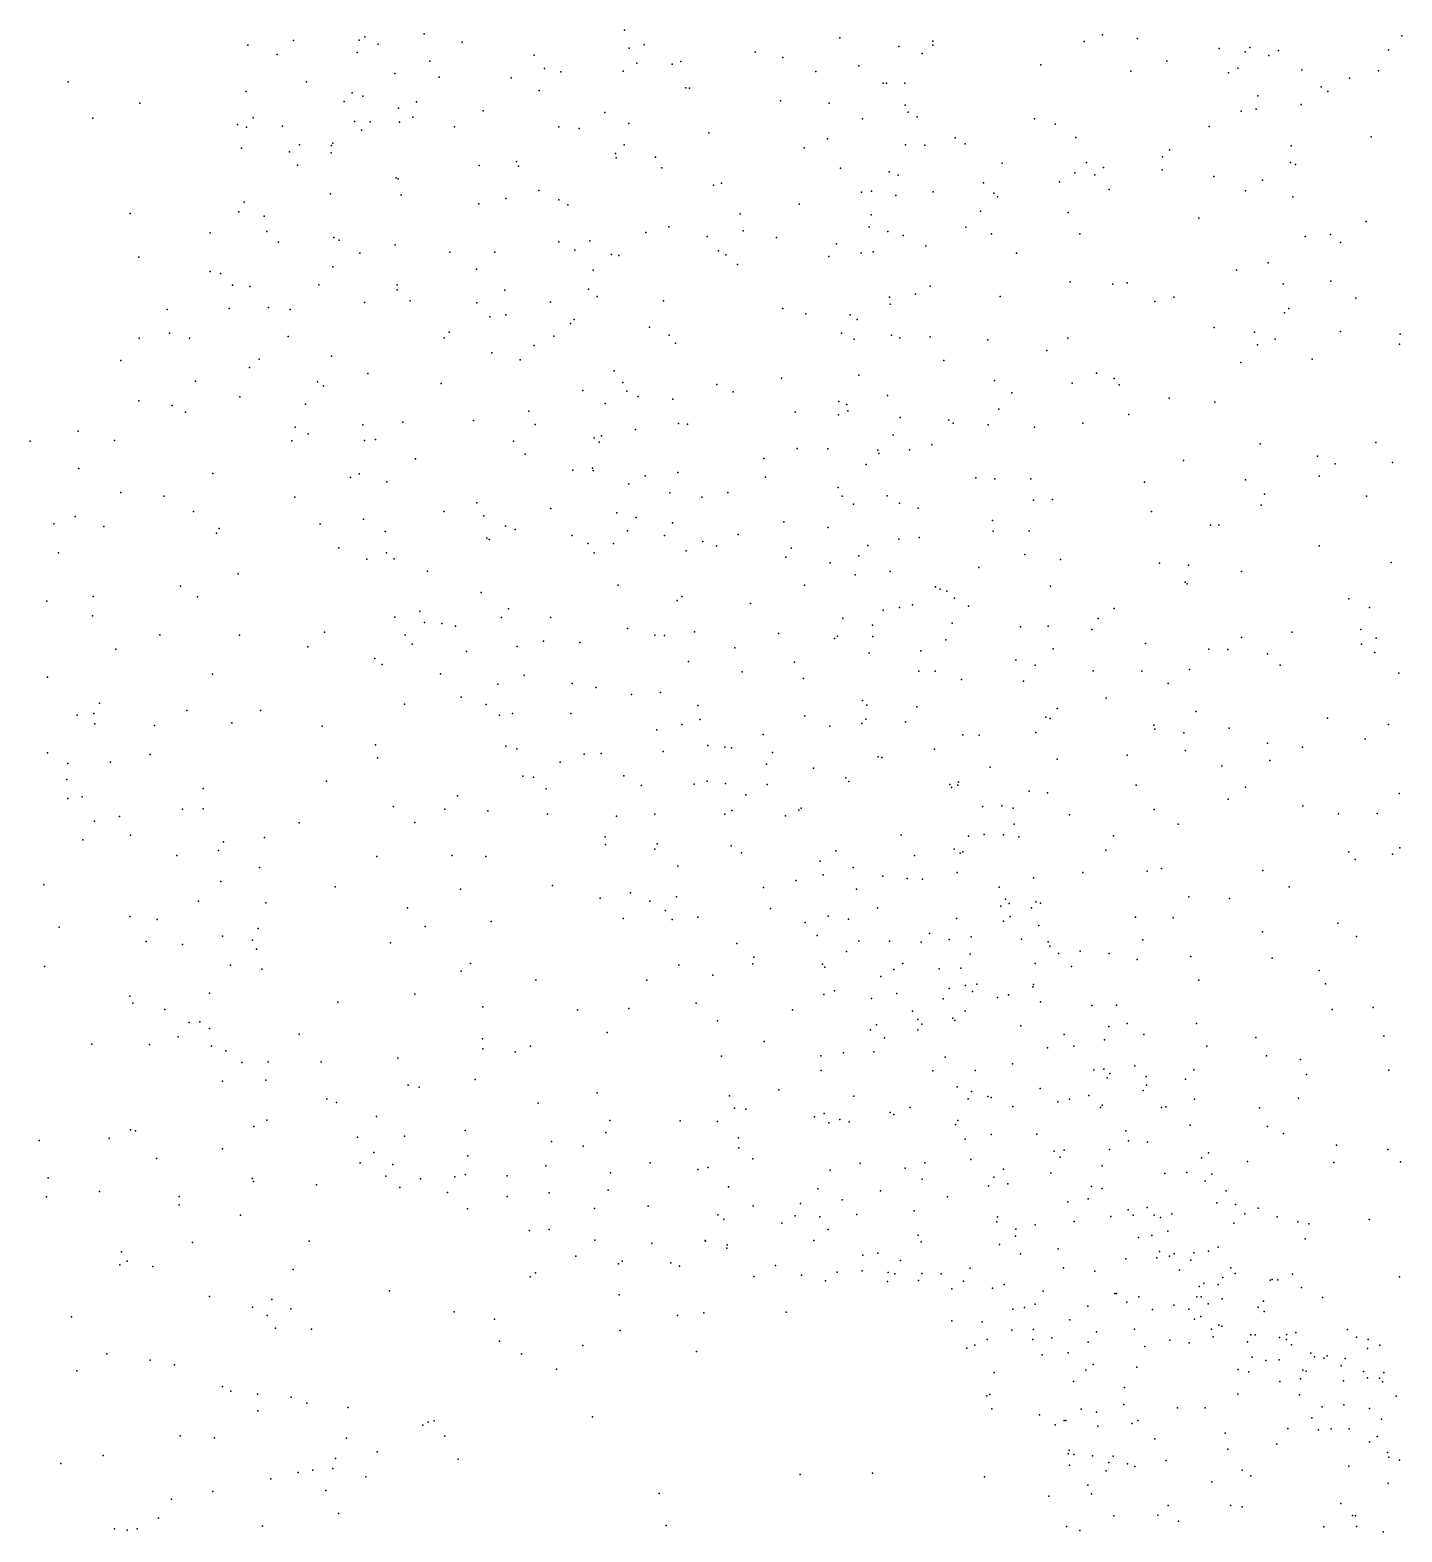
# Model space of a CAD drawing. Header units: metres. Extents: x -25 to 25, y -27.8 to 27.8.
# Drawn here: x -15.673 to -14.127, y 5.101 to 6.794 of the extents above; entities that cross this region are included whole.
import ezdxf

# ---------------------------------------------------------------- set-up
doc = ezdxf.new("R2010")
doc.units = ezdxf.units.M

msp = doc.modelspace()

# ---------------------------------------------------------------- linework, layer by layer
for p in [(-15.2286, 6.7896, 21.4989), (-15.003, 6.794, 20.4752), (-14.4643, 6.7886, 18.3354), (-15.4274, 6.777, 19.0601), (-15.3757, 6.7821, 18.8256), (-15.3017, 6.7825, 19.412), (-15.2955, 6.7863, 4.8582), (-15.2804, 6.778, 18.6679), (-15.1857, 6.7804, -5.4747), (-14.9974, 6.7736, -6.9629), (-14.9805, 6.7772, 20.1754), (-14.7601, 6.7853, 22.7616), (-14.6938, 6.7755, 23.0257), (-14.6556, 6.7771, 23.3889), (-14.6555, 6.7813, 18.332), (-14.4851, 6.7809, 23.9234), (-14.4247, 6.7845, 24.0005), (-14.333, 6.7731, 14.1845), (-14.2983, 6.7743, 24.1386), (-14.2659, 6.771, 10.0169), (-14.142, 6.7716, 13.2418), (-14.1269, 6.7873, 0.1145), (-15.3942, 6.7665, 19.2679), (-15.304, 6.7688, 10.9354), (-15.2222, 6.7589, 21.2717), (-15.1045, 6.7657, 5.1687), (-14.989, 6.7565, 10.4392), (-14.9493, 6.7555, 19.8904), (-14.9394, 6.7586, 22.206), (-14.8555, 6.7692, 22.3477), (-14.8243, 6.7629, 22.5147), (-14.7388, 6.7535, 22.8632), (-14.6676, 6.7677, 23.1957), (-14.5337, 6.7548, 1.3919), (-14.3918, 6.7588, -12.5799), (-14.3035, 6.7694, 14.0271), (-14.2767, 6.7652, -4.5576), (-15.2615, 6.745, 21.7264), (-15.2115, 6.741, 19.5402), (-15.1307, 6.7403, 19.6174), (-15.0929, 6.7506, 22.0015), (-15.0747, 6.7468, 18.4578), (-15.0045, 6.7475, 20.263), (-14.7872, 6.7472, 0.4429), (-14.4325, 6.7477, 12.5042), (-14.3223, 6.7456, 14.3975), (-14.3117, 6.7509, 12.7232), (-14.2398, 6.749, 14.9762), (-14.1861, 6.7398, 24.2737), (-14.1532, 6.748, 13.5621), (-15.6297, 6.7357, 4.6003), (-15.4292, 6.7246, -12.7503), (-15.3613, 6.7355, 19.3403), (-15.3097, 6.7232, 21.4841), (-15.0988, 6.7259, 11.7297), (-14.9338, 6.729, -5.2636), (-14.9296, 6.7286, 6.0677), (-14.7115, 6.7341, 10.215), (-14.7076, 6.7343, -4.8089), (-14.687, 6.7341, 0.6405), (-14.2892, 6.7199, 6.9593), (-14.2181, 6.7301, 12.953), (-14.2105, 6.7246, 13.7183), (-15.549, 6.7114, -7.5581), (-15.3185, 6.7135, 21.6314), (-15.2976, 6.7196, 21.3755), (-15.2574, 6.706, 11.4852), (-15.2372, 6.7131, 21.1969), (-15.1619, 6.7028, 18.5315), (-14.8272, 6.7144, 18.3313), (-14.7722, 6.7116, 6.3672), (-14.6867, 6.7093, 12.0311), (-14.291, 6.705, 0.03), (-14.2404, 6.7102, 18.2885), (-15.6017, 6.6948, 4.8801), (-15.4389, 6.6875, -5.618), (-15.4213, 6.695, 18.9453), (-15.3881, 6.6858, 18.8186), (-15.3072, 6.6911, 11.2353), (-15.2894, 6.6906, 19.4447), (-15.2565, 6.6903, -12.742), (-15.2412, 6.6958, 21.9212), (-15.0249, 6.7012, 20.3988), (-14.998, 6.6887, 22.1989), (-14.7348, 6.6941, 18.312), (-14.6831, 6.7013, 23.1302), (-14.6731, 6.6962, 23.5405), (-14.5408, 6.694, -6.8009), (-14.5178, 6.6881, 23.9606), (-14.3082, 6.7024, 24.1814), (-15.4288, 6.6846, 19.1155), (-15.2993, 6.6811, -7.3167), (-15.1942, 6.685, 21.0898), (-15.0768, 6.6849, 20.8881), (-15.0541, 6.6831, 20.8016), (-14.908, 6.6782, 22.3608), (-14.7741, 6.6714, -5.0813), (-14.6302, 6.6725, 23.775), (-14.4945, 6.6729, -4.4516), (-14.3441, 6.6854, 1.7312), (-14.1617, 6.6737, 15.2528), (-15.4342, 6.6608, 5.0428), (-15.3803, 6.6567, 19.309), (-15.3691, 6.6648, 21.516), (-15.3332, 6.6557, 21.2629), (-15.3328, 6.6638, 21.8056), (-15.3315, 6.6665, 18.7202), (-15.0128, 6.6547, -5.3878), (-15.0032, 6.6648, 5.8903), (-14.8005, 6.6612, 22.6451), (-14.6864, 6.6646, 23.2673), (-14.6643, 6.6642, 0.795), (-14.6192, 6.6659, 0.0324), (-14.3887, 6.6589, -6.7972), (-14.2517, 6.6634, 14.7939), (-15.3712, 6.6417, 21.3523), (-15.1664, 6.6413, 20.9852), (-15.1244, 6.646, 22.1189), (-15.1223, 6.6406, 10.6599), (-15.0124, 6.6499, 20.2385), (-14.9681, 6.6509, 19.8714), (-14.9608, 6.6387, 18.3758), (-14.7596, 6.6385, 22.7724), (-14.5772, 6.6438, 23.9162), (-14.4822, 6.6446, 24.0403), (-14.4632, 6.6389, 12.3693), (-14.3971, 6.6363, 18.286), (-14.3967, 6.651, 24.1276), (-14.2523, 6.6449, 24.2739), (-14.2468, 6.6423, 12.8122), (-15.2602, 6.6274, 21.1144), (-15.2578, 6.6262, 19.4895), (-14.9025, 6.6191, 10.4087), (-14.8934, 6.6215, 0.4412), (-14.7045, 6.6341, 22.996), (-14.6944, 6.6304, 23.6293), (-14.5983, 6.6218, 18.2805), (-14.5128, 6.6229, 10.1495), (-14.4954, 6.6331, 18.2846), (-14.4729, 6.6309, 6.8281), (-14.3389, 6.6288, 12.6076), (-14.2841, 6.625, -12.4812), (-15.3341, 6.6093, 21.9242), (-15.2545, 6.6081, 18.6055), (-15.1366, 6.6041, 5.2774), (-15.0994, 6.613, 20.8491), (-15.0769, 6.6028, 19.673), (-14.7359, 6.6114, 11.9012), (-14.7244, 6.6124, 22.9034), (-14.6972, 6.6074, 23.1786), (-14.6552, 6.6117, -12.4544), (-14.5868, 6.61, 1.3833), (-14.5825, 6.6061, -4.6782), (-14.4567, 6.6143, 0.0043), (-14.3033, 6.6128, 14.4855), (-14.2498, 6.6062, -4.5908), (-15.5598, 6.5873, 5.2066), (-15.4375, 6.5893, 21.4024), (-15.4312, 6.6, 19.0327), (-15.167, 6.5983, 18.5146), (-15.0665, 6.597, 20.7431), (-14.8727, 6.5867, -6.9211), (-14.8059, 6.5979, 18.3), (-14.7248, 6.5858, 23.5393), (-14.6017, 6.59, 1.1496), (-14.5029, 6.5885, 1.6438), (-15.4087, 6.5842, 21.8219), (-14.9528, 6.5723, 22.3691), (-14.8692, 6.5677, 6.1632), (-14.7273, 6.5722, 23.4404), (-14.6184, 6.5719, 23.8958), (-14.3558, 6.5821, 24.2162), (-14.1674, 6.5783, -6.7742), (-15.4698, 6.5653, 21.5747), (-15.4057, 6.5669, 19.2175), (-15.3928, 6.5551, -12.7943), (-15.3304, 6.5601, -5.5765), (-15.3244, 6.5572, 22.0163), (-15.2611, 6.552, 11.1595), (-15.0769, 6.5555, 5.475), (-15.0419, 6.5564, 22.2814), (-14.9789, 6.5657, 19.8711), (-14.9096, 6.5612, 11.7414), (-14.8317, 6.5602, 22.5293), (-14.7641, 6.5531, 10.3337), (-14.706, 6.567, 23.07), (-14.6889, 6.5624, 23.7738), (-14.6633, 6.5507, 18.2672), (-14.5892, 6.5644, 12.0837), (-14.49, 6.5642, 24.0863), (-14.2359, 6.5614, 13.7882), (-14.2074, 6.5635, 18.265), (-14.196, 6.5545, 15.043), (-15.5502, 6.538, -7.5781), (-15.301, 6.5426, 5.2765), (-15.1997, 6.5435, 20.9176), (-15.1491, 6.5437, 22.2068), (-15.0589, 6.5461, 11.5982), (-15.0174, 6.541, 20.1849), (-15.0094, 6.5399, 19.7758), (-14.8971, 6.545, 18.3186), (-14.8888, 6.5407, 0.2372), (-14.7727, 6.5388, 22.71), (-14.7361, 6.5425, 23.3493), (-14.7226, 6.544, 23.2627), (-14.5612, 6.5425, 6.7276), (-15.4698, 6.522, 21.7977), (-15.4579, 6.5197, 21.2537), (-15.3314, 6.5272, 18.7089), (-15.1696, 6.5246, -7.2123), (-15.0381, 6.5233, 5.7307), (-14.8754, 6.5296, -5.3006), (-14.3133, 6.5235, 14.3214), (-14.2777, 6.5316, 24.3211), (-15.4446, 6.5063, 21.8987), (-15.4249, 6.505, 19.0569), (-15.3471, 6.5067, 19.3368), (-15.2588, 6.5069, 22.1435), (-15.2588, 6.5014, 18.6069), (-15.1378, 6.5009, 20.8088), (-15.0433, 6.5018, 20.4226), (-14.6584, 6.5053, -6.8859), (-14.5008, 6.5102, -12.4061), (-14.4528, 6.5076, 18.2624), (-14.4365, 6.509, -6.8491), (-14.2609, 6.5078, 12.6627), (-14.2072, 6.5109, 14.891), (-15.2956, 6.487, 21.0046), (-15.2442, 6.4889, 19.4826), (-15.1694, 6.4865, 19.5647), (-15.0862, 6.4873, 20.704), (-15.0335, 6.4938, 22.3388), (-14.9588, 6.4888, 18.3508), (-14.7041, 6.4929, 22.9761), (-14.7037, 6.4849, -5.0738), (-14.6748, 6.4964, 0.1017), (-14.5797, 6.4938, 24.0183), (-14.4054, 6.4881, 24.2122), (-14.3839, 6.4929, 12.4457), (-14.1789, 6.4918, 12.8661), (-15.5182, 6.4791, 21.3835), (-15.4484, 6.4801, 5.3837), (-15.404, 6.4815, -7.5165), (-15.3797, 6.4792, 19.2535), (-15.1547, 6.4709, -5.5353), (-15.1365, 6.4731, 11.4127), (-15.0597, 6.4679, 20.6032), (-14.8244, 6.4803, 22.5568), (-14.7985, 6.474, 22.6376), (-14.7487, 6.473, 23.4507), (-14.7408, 6.4677, 22.7748), (-14.2593, 6.4752, 13.9384), (-14.2544, 6.4803, 14.5862), (-15.5155, 6.4523, 21.769), (-15.2004, 6.4534, 22.2307), (-15.0824, 6.449, 19.6413), (-15.0635, 6.4632, 10.7131), (-14.9746, 6.4591, 20.0423), (-14.9525, 6.4501, 19.9523), (-14.7583, 6.4525, 23.5921), (-14.702, 6.4503, 23.8156), (-14.3386, 6.4588, 24.2852), (-14.293, 6.4537, 14.1635), (-14.1962, 6.4544, 18.2612), (-14.1289, 6.4511, -4.7329), (-15.5498, 6.4467, 21.6635), (-15.4931, 6.4469, 21.8606), (-15.3819, 6.4486, 21.0852), (-15.2059, 6.4473, 20.8845), (-15.1048, 6.4386, 18.4572), (-14.9455, 6.441, 5.96), (-14.7439, 6.4456, 18.275), (-14.6928, 6.447, 23.048), (-14.6584, 6.4482, 23.8874), (-14.5936, 6.4448, 18.2597), (-14.5269, 6.433, -4.6048), (-14.5033, 6.4468, 0.0547), (-14.2896, 6.4392, -4.4674), (-14.2698, 6.4456, 24.3571), (-14.1295, 6.44, -0.0466), (-15.5702, 6.4216, 21.4674), (-15.4145, 6.423, 22.0257), (-15.3328, 6.4265, 18.7594), (-15.1523, 6.4303, 11.2541), (-15.1204, 6.4222, 20.7526), (-14.6431, 6.4217, 11.8613), (-14.3085, 6.4194, 18.2649), (-14.228, 6.423, 1.4348), (-15.4862, 6.3983, 21.1812), (-15.4255, 6.4137, -5.6343), (-15.2919, 6.4068, 18.6855), (-15.0145, 6.41, 0.4937), (-14.8259, 6.4017, 0.2039), (-14.7387, 6.4049, 23.7003), (-14.5858, 6.3992, -4.9115), (-14.4711, 6.4073, 18.2613), (-14.451, 6.4014, 12.2401), (-15.3486, 6.3974, 19.2528), (-15.3421, 6.3932, 22.1405), (-15.2093, 6.3955, 18.5782), (-15.0499, 6.3876, 20.566), (-15.0047, 6.3968, 19.7042), (-15.0001, 6.387, 20.1722), (-14.8989, 6.3947, 0.816), (-14.8804, 6.3862, 6.1027), (-14.7067, 6.3821, 1.293), (-14.5663, 6.3851, 24.0637), (-14.4983, 6.3961, 24.1468), (-14.4454, 6.3942, 1.5126), (-15.55, 6.3762, 21.2843), (-15.5125, 6.3708, 5.5265), (-15.4361, 6.3805, 21.0981), (-15.3624, 6.3722, 20.9968), (-15.1106, 6.3645, 19.5845), (-15.0248, 6.3732, 22.4175), (-14.9875, 6.381, 11.479), (-14.9485, 6.378, -12.5659), (-14.7612, 6.3755, 23.5004), (-14.7524, 6.3721, 10.4505), (-14.7514, 6.365, 23.3669), (-14.5812, 6.3666, 10.3385), (-14.3891, 6.3793, -12.3606), (-14.3376, 6.3746, 24.3173), (-15.4975, 6.3634, 21.9381), (-15.2976, 6.3489, 19.3206), (-15.2527, 6.3521, 19.3927), (-15.1728, 6.3541, -7.3583), (-15.1035, 6.3495, 5.584), (-14.9421, 6.3506, 10.6613), (-14.9318, 6.3498, 19.925), (-14.8105, 6.3635, 6.2534), (-14.7616, 6.3603, 1.1183), (-14.6924, 6.3575, 22.8767), (-14.6373, 6.3545, 6.5375), (-14.6326, 6.3508, 23.9706), (-14.593, 6.349, 18.259), (-14.4864, 6.3509, 6.7567), (-14.4347, 6.3609, 24.2266), (-15.6726, 6.3305, -12.7165), (-15.6183, 6.3419, 21.537), (-15.5773, 6.3316, 21.8109), (-15.3777, 6.3311, 19.0544), (-15.374, 6.3464, 18.9539), (-15.3591, 6.3389, 19.1513), (-15.2958, 6.3315, 5.5454), (-15.2835, 6.3324, 22.2466), (-15.1279, 6.3305, 20.7274), (-15.0371, 6.3343, 19.6519), (-15.0287, 6.3365, 20.3801), (-14.9906, 6.344, 18.3817), (-14.7002, 6.3377, 23.1706), (-14.5408, 6.3465, -6.9387), (-15.1149, 6.316, 18.4876), (-15.0313, 6.3294, 5.8194), (-14.8083, 6.3223, 11.5818), (-14.7736, 6.322, 22.6371), (-14.7175, 6.3207, 22.7443), (-14.7162, 6.3169, 18.273), (-14.6817, 6.3208, 23.0405), (-14.6567, 6.3264, -5.0981), (-14.2866, 6.3277, 12.4759), (-14.2222, 6.3139, -6.8695), (-14.1565, 6.329, 10.1791), (-15.6176, 6.3, 21.7043), (-15.2382, 6.3106, 20.8495), (-15.0612, 6.2981, -5.5194), (-15.039, 6.3002, 20.5355), (-15.0382, 6.2976, 11.2052), (-14.8459, 6.3111, -7.0914), (-14.7306, 6.3043, 23.2944), (-14.373, 6.3088, 10.2697), (-14.2023, 6.3052, 18.2674), (-14.1377, 6.3066, 1.2722), (-15.4665, 6.2942, 22.0469), (-15.3115, 6.2896, 18.8001), (-15.3017, 6.2938, 19.2509), (-15.2708, 6.285, 18.7159), (-14.9979, 6.2825, 22.446), (-14.9797, 6.2917, 20.1549), (-14.9427, 6.2955, 20.0259), (-14.844, 6.2902, -12.4224), (-14.607, 6.2893, -12.2983), (-14.5856, 6.2882, 1.3743), (-14.545, 6.2884, 24.1065), (-14.417, 6.2844, 1.4004), (-14.3032, 6.2872, 24.3812), (-14.2203, 6.2913, 14.1437), (-15.5703, 6.2729, 21.2193), (-15.5219, 6.2687, 21.9553), (-15.3744, 6.2677, 20.9721), (-14.9518, 6.2726, -7.2276), (-14.9157, 6.2676, 19.84), (-14.8863, 6.273, 22.4971), (-14.762, 6.2783, 23.5435), (-14.7576, 6.2688, -5.2605), (-14.7068, 6.2691, 23.8407), (-14.542, 6.2643, 6.6294), (-14.5207, 6.2649, -4.629), (-14.2818, 6.2708, 18.2721), (-14.1668, 6.2686, -4.4993), (-15.4886, 6.2516, -7.638), (-15.2062, 6.2515, 19.3702), (-15.1692, 6.261, 22.3449), (-15.1613, 6.2465, 5.7552), (-15.0859, 6.2549, 22.4053), (-15.0113, 6.25, 20.4158), (-14.7447, 6.2595, 23.4096), (-14.6929, 6.2607, 0.1722), (-14.672, 6.2551, 23.1233), (-14.4089, 6.2516, 0.0588), (-14.2855, 6.2585, -4.2722), (-15.6459, 6.2375, 5.666), (-15.6217, 6.2456, 21.362), (-15.5893, 6.2346, 21.8406), (-15.4597, 6.2323, -12.7097), (-15.3459, 6.237, 5.6578), (-15.297, 6.2428, 19.1675), (-15.2724, 6.229, 20.873), (-15.1368, 6.235, 18.5476), (-15.1262, 6.2312, 19.4699), (-14.9995, 6.2298, 19.6183), (-14.9896, 6.2448, 20.3065), (-14.9486, 6.2388, 6.0431), (-14.8235, 6.2398, 11.4487), (-14.7733, 6.2334, 22.6212), (-14.5881, 6.2413, 18.2763), (-14.5876, 6.2291, 24.0512), (-14.5468, 6.2295, -4.8768), (-14.3426, 6.2359, -12.2893), (-14.3331, 6.2362, 12.3129), (-15.4625, 6.2269, 21.0599), (-15.1578, 6.2213, 20.785), (-15.1555, 6.2199, 0.6072), (-15.0619, 6.2244, 20.6474), (-15.0438, 6.2153, 0.3436), (-15.0154, 6.2155, 18.4398), (-14.9579, 6.2243, 10.9783), (-14.9146, 6.2176, 19.7001), (-14.8993, 6.2126, 18.3638), (-14.8746, 6.2256, 1.0638), (-14.7285, 6.213, -7.135), (-14.6938, 6.2202, 23.237), (-14.671, 6.2223, 11.5519), (-14.2201, 6.2126, 24.4854), (-15.6404, 6.2049, 21.6701), (-15.3247, 6.2103, 22.2282), (-15.2933, 6.1977, 18.979), (-15.271, 6.2049, 18.8115), (-15.2625, 6.1982, 22.2887), (-15.0369, 6.205, -7.3837), (-14.9335, 6.2069, 20.1053), (-14.8212, 6.1999, 18.3296), (-14.8149, 6.2102, 10.7345), (-14.7388, 6.2015, 23.6807), (-14.5517, 6.2028, 11.7687), (-14.5115, 6.1974, 24.161), (-15.4381, 6.1812, 22.1114), (-15.2247, 6.184, 18.7117), (-14.7711, 6.1937, 6.3), (-14.7428, 6.1801, 23.5278), (-14.7036, 6.1837, 23.826), (-14.6038, 6.1883, 6.5039), (-14.4, 6.1931, 10.4125), (-14.3674, 6.1909, 1.2839), (-14.3078, 6.1838, 24.4141), (-14.1391, 6.1938, 14.4732), (-15.5029, 6.1672, -5.6664), (-15.01, 6.1685, 22.4576), (-14.8001, 6.1683, 11.2893), (-14.6523, 6.1666, 1.2618), (-14.6473, 6.1639, 23.152), (-14.6395, 6.1618, 22.9147), (-14.523, 6.1672, 10.5243), (-14.3711, 6.1718, -4.1162), (-14.3689, 6.1698, 24.3546), (-15.6538, 6.1502, 21.5532), (-15.6016, 6.1557, -12.6538), (-15.4841, 6.1554, 5.7451), (-15.1643, 6.1602, 22.3645), (-14.9434, 6.1512, 18.4152), (-14.9381, 6.1557, -5.4697), (-14.8609, 6.1477, 19.7053), (-14.6782, 6.1463, 11.3884), (-14.631, 6.1537, 10.6525), (-14.6151, 6.1448, -5.0924), (-14.1868, 6.1529, 18.2857), (-15.6021, 6.134, 21.8622), (-15.2615, 6.1325, 19.0408), (-15.2333, 6.1392, 19.1848), (-15.1415, 6.1321, -5.5681), (-15.1337, 6.1419, 19.3784), (-15.0864, 6.132, 18.5375), (-14.7569, 6.1313, 10.9033), (-14.7115, 6.1402, 23.3648), (-14.6931, 6.1431, 22.7661), (-14.4693, 6.131, 24.2461), (-14.451, 6.1422, 11.9324), (-14.1634, 6.1431, -6.715), (-15.5263, 6.1125, 21.994), (-15.4368, 6.112, 21.0062), (-15.3409, 6.1156, 20.9232), (-15.2501, 6.1125, 22.3114), (-15.2283, 6.1262, 5.8764), (-15.2088, 6.1251, 20.8249), (-15.1934, 6.1222, 19.2825), (-14.9995, 6.1196, 20.5484), (-14.9686, 6.1121, 19.557), (-14.9578, 6.1116, 20.3356), (-14.924, 6.1158, 0.2823), (-14.8295, 6.1139, 19.8332), (-14.763, 6.111, 22.6436), (-14.7234, 6.1235, -7.292), (-14.7229, 6.1107, 18.333), (-14.6338, 6.1257, 23.0773), (-14.5567, 6.1213, 18.3048), (-14.5256, 6.1221, -12.2004), (-14.4764, 6.1185, -7.1486), (-14.2511, 6.1156, 24.4911), (-14.1732, 6.1184, 6.7988), (-15.5759, 6.0961, -7.7588), (-15.3596, 6.0989, -12.6208), (-15.2422, 6.1018, 18.9515), (-15.1809, 6.0937, 18.7158), (-15.1236, 6.0994, -12.529), (-15.094, 6.1054, 22.4218), (-15.053, 6.1038, 20.6767), (-14.8784, 6.0976, 18.3952), (-14.7664, 6.1083, 1.1501), (-14.669, 6.0945, 23.8655), (-14.6408, 6.1068, 18.3112), (-14.5198, 6.0968, -4.6737), (-14.4157, 6.1025, 24.3151), (-14.3446, 6.0962, -12.2094), (-14.3232, 6.0958, 24.4249), (-14.3078, 6.1096, 18.3007), (-14.1723, 6.1018, 24.5545), (-14.1558, 6.1085, -0.1138), (-15.2842, 6.0857, 0.6119), (-15.2759, 6.0791, 20.8757), (-14.9307, 6.0825, -12.2668), (-14.8112, 6.0815, 19.7442), (-14.7273, 6.0919, 23.621), (-14.5621, 6.0843, 24.0973), (-14.5403, 6.0782, -4.2997), (-14.2785, 6.0909, -3.9894), (-14.2641, 6.0782, 10.4841), (-14.1575, 6.0924, 1.1382), (-15.6528, 6.0648, 21.4351), (-15.4669, 6.0682, 22.0854), (-15.2103, 6.0685, 19.0857), (-15.1158, 6.067, 19.3274), (-14.8703, 6.0707, 19.6202), (-14.801, 6.0632, -7.4274), (-14.6714, 6.0716, 22.8106), (-14.6527, 6.0715, 11.1217), (-14.623, 6.0622, 23.1397), (-14.5533, 6.0601, -7.2761), (-14.4749, 6.0717, 11.5201), (-14.4199, 6.0716, 11.7978), (-14.3663, 6.0734, 12.046), (-14.1304, 6.0692, 12.415), (-15.1454, 6.0569, 0.395), (-15.0618, 6.0576, 18.5727), (-15.0348, 6.0529, 19.4098), (-14.9948, 6.0452, 22.4664), (-14.9621, 6.0474, 20.5779), (-14.3902, 6.0574, 1.1606), (-15.5943, 6.0353, 21.8553), (-15.4958, 6.0273, 5.8461), (-15.4128, 6.0273, 22.1356), (-15.2507, 6.0342, -7.6098), (-15.1868, 6.0421, 18.9261), (-15.1586, 6.034, 20.8225), (-14.9204, 6.0326, 19.5167), (-14.7348, 6.0386, 22.6941), (-14.7299, 6.0331, 0.2101), (-14.6734, 6.0311, 23.4423), (-14.5153, 6.0293, 11.1955), (-14.46, 6.0411, 18.3338), (-14.359, 6.0261, 6.6158), (-15.6196, 6.0218, 21.3596), (-15.6008, 6.0237, -5.6832), (-15.5996, 6.0121, -12.5402), (-15.5324, 6.0103, 21.9532), (-15.4454, 6.0131, 21.048), (-15.3435, 6.0096, 5.9389), (-15.1436, 6.0218, 18.7895), (-15.1292, 6.0239, 6.0799), (-15.0633, 6.0239, 20.75), (-14.9383, 6.0113, -7.5372), (-14.9176, 6.0171, 20.4459), (-14.7995, 6.0212, 22.6138), (-14.7716, 6.0096, 19.8514), (-14.7353, 6.0125, -5.255), (-14.7311, 6.0173, 18.3981), (-14.6862, 6.0143, 23.5947), (-14.5281, 6.0197, 10.9622), (-14.5231, 6.0183, 24.1472), (-14.4063, 6.0106, 11.3698), (-14.2106, 6.0184, -12.1742), (-14.142, 6.0112, 24.5862), (-14.9664, 6.0054, 19.4301), (-14.8466, 6.0001, 20.16), (-14.6215, 5.9999, 23.2966), (-14.6031, 5.9993, 23.9788), (-14.5393, 6.0024, -4.856), (-14.4054, 6.0063, 24.3352), (-14.3725, 6.0019, 18.3297), (-14.3216, 6.0073, 10.6953), (-14.1683, 5.9951, 10.6406), (-15.653, 5.9795, -6.9268), (-15.5373, 5.9774, 21.1768), (-15.2835, 5.9884, 0.908), (-15.1366, 5.9868, 19.0796), (-15.1242, 5.984, 22.3789), (-15.0484, 5.9779, 18.6424), (-15.0291, 5.9786, -12.1989), (-14.9591, 5.981, 20.6339), (-14.9088, 5.9878, -5.4361), (-14.8899, 5.9858, -12.0357), (-14.8824, 5.985, 20.3512), (-14.8361, 5.9799, 19.5517), (-14.717, 5.9751, 19.7085), (-14.6536, 5.9837, 18.3963), (-14.4364, 5.977, -3.8471), (-14.3708, 5.9819, 10.963), (-14.2783, 5.9904, 24.4848), (-14.2389, 5.986, 18.3066), (-15.6299, 5.9674, 21.6777), (-15.5819, 5.9689, 21.2696), (-15.2811, 5.9738, 20.9094), (-15.0753, 5.9688, 18.7245), (-14.8427, 5.9665, 18.4809), (-14.7899, 5.9622, 20.0423), (-14.7128, 5.9743, 6.3585), (-14.591, 5.9634, 23.1798), (-14.5152, 5.9722, 18.3673), (-14.33, 5.9647, 11.5802), (-14.2757, 5.9709, -6.5813), (-15.631, 5.9495, 21.4285), (-15.3385, 5.9475, 20.9661), (-15.1173, 5.9533, 20.8277), (-15.1055, 5.9521, 18.994), (-15.0037, 5.9535, 20.7172), (-14.9836, 5.9428, 19.3226), (-14.9244, 5.944, 6.2516), (-14.9097, 5.9475, 18.556), (-14.8891, 5.945, 19.438), (-14.842, 5.9438, 22.5416), (-14.7536, 5.9513, 18.4535), (-14.75, 5.9471, 22.6925), (-14.6363, 5.9439, 23.715), (-14.6271, 5.9431, 23.8199), (-14.6266, 5.9463, -7.5398), (-14.4265, 5.9431, -12.1134), (-15.63, 5.9278, 21.5465), (-15.6137, 5.93, -6.7803), (-15.4775, 5.9391, 0.8217), (-15.1911, 5.9311, -12.3114), (-15.0911, 5.9387, 18.8488), (-14.8663, 5.9322, 20.4696), (-14.6345, 5.9402, 23.5205), (-14.5469, 5.9363, 0.9927), (-14.5261, 5.9344, -4.7091), (-14.3226, 5.9271, -3.7357), (-14.3033, 5.9408, -0.016), (-14.1302, 5.9335, 11.1854), (-15.5719, 5.9076, 21.84), (-15.5009, 5.9158, 0.5672), (-15.4776, 5.9162, 21.1197), (-15.263, 5.919, 22.2691), (-15.2051, 5.916, 20.8862), (-15.1567, 5.9142, -5.5555), (-15.0897, 5.9105, -7.612), (-15.0118, 5.9079, 19.1887), (-14.9686, 5.9105, 18.6447), (-14.8898, 5.9103, 0.946), (-14.8818, 5.9146, 20.5909), (-14.8216, 5.9086, -11.9137), (-14.8066, 5.915, 20.1601), (-14.8038, 5.9171, 19.4924), (-14.5995, 5.919, 0.1706), (-14.5778, 5.9197, -3.9688), (-14.5648, 5.9169, 24.0481), (-14.5016, 5.9095, 24.1892), (-14.4061, 5.9156, 18.3797), (-14.2385, 5.9196, 24.5354), (-14.1983, 5.9107, 11.4496), (-14.155, 5.9112, -6.3909), (-15.6001, 5.9023, 21.7406), (-15.3692, 5.9006, -12.4067), (-15.239, 5.9009, 0.3942), (-14.5637, 5.8991, -4.42), (-14.3792, 5.899, -7.3185), (-15.6131, 5.8813, 0.7716), (-15.5594, 5.8866, 21.2589), (-15.4547, 5.8792, 22.0338), (-15.4085, 5.8841, 22.1089), (-15.0247, 5.8848, 0.3242), (-15.0244, 5.876, 18.9683), (-14.966, 5.8769, 18.7268), (-14.8828, 5.8748, 19.337), (-14.6911, 5.8871, 22.7969), (-14.6151, 5.8855, 22.9456), (-14.5978, 5.8874, -4.2394), (-14.576, 5.887, 23.2615), (-14.5585, 5.8846, 6.4313), (-14.452, 5.8859, -7.0152), (-15.5073, 5.8639, 21.1906), (-15.4601, 5.8693, -7.7593), (-15.2819, 5.8628, -7.6859), (-15.197, 5.8638, 22.2919), (-15.1591, 5.8627, -12.0771), (-14.9688, 5.871, 22.4499), (-14.871, 5.8666, 18.6041), (-14.7823, 5.8572, 22.6314), (-14.7648, 5.869, 18.5426), (-14.6761, 5.8638, 19.9161), (-14.6313, 5.871, 18.4728), (-14.6247, 5.8664, 19.6759), (-14.6216, 5.8679, -5.0444), (-14.4607, 5.8698, 24.2534), (-14.1869, 5.8678, 11.6046), (-14.1797, 5.8593, 11.875), (-14.1376, 5.8653, 6.6233), (-14.1293, 5.8723, 18.2674), (-15.4141, 5.8502, 21.0934), (-14.9426, 5.8519, 20.7557), (-14.779, 5.842, 20.2786), (-14.7452, 5.8501, -5.2176), (-14.7119, 5.8404, 20.0502), (-14.628, 5.8444, 19.8159), (-14.4865, 5.8445, -6.8637), (-14.414, 5.846, -3.6189), (-14.3979, 5.849, 6.5079), (-14.2838, 5.8469, 18.3277), (-15.6569, 5.8305, -7.3156), (-15.4575, 5.8346, 0.4276), (-15.3289, 5.8285, 21.0218), (-15.1876, 5.8259, 0.9056), (-15.0838, 5.83, 20.8782), (-14.8462, 5.8278, 22.5129), (-14.8096, 5.8356, 6.3383), (-14.7416, 5.8257, 19.4271), (-14.6845, 5.8378, 18.5338), (-14.667, 5.837, 19.5404), (-14.5806, 5.8279, 23.6823), (-14.5421, 5.8384, 23.1657), (-14.2538, 5.8286, 24.5217), (-15.4829, 5.8124, -5.6574), (-15.4069, 5.8103, 22.0266), (-15.0301, 5.8155, 22.3772), (-14.9959, 5.8218, 0.8676), (-14.9742, 5.8121, -7.6392), (-14.9441, 5.8172, 19.0785), (-14.5789, 5.8068, 23.0774), (-14.5737, 5.8147, -11.9496), (-14.5694, 5.8096, 23.8811), (-14.5394, 5.8114, 23.2482), (-14.534, 5.8102, 23.3995), (-14.367, 5.8173, -7.5099), (-14.3213, 5.8152, 24.4549), (-15.5602, 5.795, 21.6444), (-15.5293, 5.7916, 21.7527), (-15.2474, 5.8046, 22.2096), (-15.153, 5.7895, 20.9469), (-15.0044, 5.7927, 20.8679), (-14.9565, 5.8019, -5.4079), (-14.9493, 5.7916, 22.4116), (-14.9201, 5.7944, 18.9132), (-14.8385, 5.8042, 19.269), (-14.7735, 5.7953, 20.5523), (-14.7506, 5.7921, 22.6886), (-14.7178, 5.8049, 20.1327), (-14.6286, 5.7926, -3.7836), (-14.5759, 5.7899, 18.5336), (-14.5684, 5.7951, -4.6141), (-14.5444, 5.8048, 0.8563), (-14.4271, 5.7941, 18.4222), (-14.3845, 5.7936, 24.3587), (-15.6399, 5.783, -6.3336), (-15.4559, 5.773, 21.9103), (-15.4154, 5.7816, 21.1564), (-15.2274, 5.7836, -11.9569), (-14.7992, 5.7884, 22.5823), (-14.7859, 5.7734, 0.2246), (-14.6592, 5.7759, -7.6431), (-14.6124, 5.772, 19.4898), (-14.536, 5.7849, 24.0422), (-14.2842, 5.7779, -3.4842), (-14.1991, 5.7874, 24.573), (-14.1783, 5.7724, 0.928), (-15.5419, 5.767, 21.563), (-15.5007, 5.7635, -6.813), (-15.422, 5.7683, 6.0749), (-15.4174, 5.7583, -12.1624), (-15.2666, 5.7653, 21.0229), (-14.8761, 5.7646, 18.8466), (-14.7528, 5.7556, 19.2709), (-14.739, 5.7671, 20.4012), (-14.7043, 5.7672, 22.7833), (-14.6686, 5.7661, -4.1487), (-14.6371, 5.7691, 22.8891), (-14.5557, 5.7695, 19.5752), (-14.5255, 5.7665, 19.7421), (-14.5235, 5.7614, 23.4876), (-14.4894, 5.7559, 23.3346), (-14.4189, 5.7687, -6.5625), (-15.6563, 5.7387, -12.2267), (-15.4466, 5.74, 21.2387), (-15.1764, 5.742, -5.5108), (-14.9417, 5.7403, 0.2953), (-14.8581, 5.7417, 20.8143), (-14.857, 5.7491, 19.0721), (-14.7796, 5.7413, 19.1849), (-14.6894, 5.7421, 20.2304), (-14.6133, 5.7525, 19.9793), (-14.5403, 5.7419, 23.9316), (-14.514, 5.7532, -7.075), (-14.4994, 5.7387, 23.1492), (-14.4568, 5.7534, -3.4573), (-14.4254, 5.7465, 0.0533), (-14.3647, 5.7498, 18.3766), (-14.273, 5.7482, -11.9848), (-15.4113, 5.7357, 0.9079), (-15.1867, 5.7335, 21.0073), (-15.1026, 5.7232, 22.2641), (-14.9778, 5.7232, 20.91), (-14.9035, 5.7287, 0.7678), (-14.777, 5.7378, -11.786), (-14.7142, 5.7275, 20.5275), (-14.6993, 5.7353, 18.6417), (-14.6484, 5.7359, -4.3232), (-14.6238, 5.7368, 18.5946), (-14.3559, 5.7232, 24.395), (-14.2202, 5.734, 18.268), (-15.5601, 5.7052, 5.9951), (-15.4704, 5.7086, 21.7747), (-15.2391, 5.7074, 22.1382), (-14.7782, 5.7072, 19.0517), (-14.7661, 5.7112, 18.8097), (-14.696, 5.7083, -5.0646), (-14.6371, 5.7139, 0.7584), (-14.6188, 5.7174, 20.0595), (-14.6108, 5.7106, -11.8365), (-14.6057, 5.7188, 22.9642), (-14.5702, 5.7066, -6.8837), (-14.5426, 5.7158, 19.4792), (-14.5422, 5.7182, 23.8209), (-14.2132, 5.7191, -6.2922), (-15.5567, 5.6972, -7.2351), (-15.5207, 5.6901, 0.3847), (-15.3257, 5.6983, 21.1352), (-15.1626, 5.6931, -7.6853), (-15.0557, 5.6899, 0.7592), (-14.9978, 5.6912, 22.3227), (-14.9221, 5.6975, 22.4008), (-14.8135, 5.6897, -5.212), (-14.7245, 5.7026, -3.9243), (-14.6783, 5.6885, 18.731), (-14.6438, 5.7021, -3.3919), (-14.6189, 5.6886, -4.8532), (-14.5825, 5.7039, 19.39), (-14.5341, 5.699, 23.0697), (-14.4764, 5.6948, 19.5725), (-14.4486, 5.695, 6.4813), (-14.2055, 5.6902, -3.2905), (-14.1594, 5.6924, 24.5968), (-15.4935, 5.6756, -7.7383), (-15.4813, 5.6764, 21.6555), (-14.8982, 5.6776, 6.3844), (-14.719, 5.6728, 18.9731), (-14.6722, 5.6788, 20.3991), (-14.668, 5.6738, 22.8395), (-14.6328, 5.6805, 20.1907), (-14.6306, 5.6778, 19.2375), (-14.5564, 5.6717, 19.9893), (-14.4573, 5.671, -3.3068), (-14.4364, 5.6745, 23.4392), (-14.3585, 5.6743, -6.3924), (-15.5057, 5.6594, -5.6163), (-15.4703, 5.6687, 21.4853), (-15.3692, 5.6625, 21.9285), (-15.1627, 5.6571, 21.0692), (-15.0225, 5.6642, 20.9824), (-14.8453, 5.6542, 22.4289), (-14.7255, 5.6672, 22.7473), (-14.71, 5.6583, 18.8899), (-14.6724, 5.6674, 19.1389), (-14.5074, 5.662, 23.7391), (-14.462, 5.656, 18.4872), (-14.4179, 5.662, 23.3268), (-14.2915, 5.6586, 0.7756), (-14.1473, 5.6607, 18.1756), (-15.603, 5.6513, -6.0953), (-15.538, 5.6509, -6.4625), (-15.4682, 5.6488, -6.674), (-15.452, 5.6436, -6.9738), (-15.1626, 5.6457, 22.1419), (-15.1262, 5.6423, 0.363), (-15.1089, 5.6489, -11.7399), (-14.8934, 5.6377, 20.9553), (-14.7818, 5.638, -3.7287), (-14.7562, 5.6413, 22.6529), (-14.722, 5.6423, 20.8136), (-14.5264, 5.647, 18.552), (-14.4967, 5.649, 24.0315), (-14.3466, 5.6489, 18.3646), (-14.2795, 5.6379, 18.2927), (-15.4338, 5.6303, -12.0206), (-15.4044, 5.6312, 21.3877), (-15.3445, 5.6311, 21.243), (-15.2581, 5.6355, 22.0375), (-14.7811, 5.6216, 20.8937), (-14.6554, 5.6209, 18.8186), (-14.6415, 5.6363, 20.6049), (-14.6077, 5.6215, 18.6959), (-14.5656, 5.629, 20.1126), (-14.4741, 5.6223, 19.9021), (-14.4626, 5.6229, 0.6973), (-14.428, 5.6267, 24.1881), (-14.3613, 5.6222, 24.3441), (-14.2413, 5.6337, -0.1529), (-14.1416, 5.6218, 6.5893), (-15.4556, 5.6096, 6.0995), (-15.4068, 5.6104, 21.6488), (-15.2466, 5.6048, 0.7301), (-15.2342, 5.6027, -5.4587), (-15.1711, 5.6114, 6.2969), (-14.6281, 5.6031, 20.7274), (-14.4592, 5.6132, 23.6569), (-14.4559, 5.6181, 23.1345), (-14.4152, 5.6147, 19.7952), (-14.4146, 5.6048, 23.2168), (-14.3708, 5.6118, 23.377), (-14.2344, 5.617, 24.5171), (-15.3382, 5.5896, 21.3457), (-15.0337, 5.5962, 21.0901), (-14.8845, 5.593, -7.7164), (-14.829, 5.5995, -3.5566), (-14.7445, 5.5927, 0.6441), (-14.6155, 5.5896, 19.1362), (-14.6118, 5.5979, 0.1422), (-14.5935, 5.5922, 20.5106), (-14.5896, 5.5909, 20.3859), (-14.5346, 5.601, 19.327), (-14.5147, 5.5861, 23.0532), (-14.5016, 5.5891, 20.0422), (-14.4797, 5.5931, 23.8839), (-14.4184, 5.5988, 23.5589), (-14.3608, 5.5892, -7.5054), (-14.2434, 5.5901, 18.2265), (-15.3275, 5.5852, 21.8676), (-15.2821, 5.5696, -11.8807), (-15.1001, 5.5846, 22.1209), (-14.879, 5.579, 21.034), (-14.8662, 5.5779, -11.7042), (-14.7886, 5.5693, 22.428), (-14.7778, 5.5731, -4.1495), (-14.7036, 5.5741, -4.5023), (-14.6993, 5.5719, -3.1646), (-14.6808, 5.5799, -4.6705), (-14.5652, 5.5807, 20.298), (-14.4664, 5.5797, -3.1597), (-14.4645, 5.5822, 23.779), (-14.3977, 5.5797, 19.5818), (-14.3928, 5.5806, 24.2615), (-14.2874, 5.5794, 6.5615), (-15.5595, 5.5547, -2.4653), (-15.5538, 5.5536, -2.2592), (-15.4204, 5.5582, -6.8426), (-15.4059, 5.5656, 0.3723), (-15.1824, 5.554, 21.2147), (-15.0194, 5.565, 22.1653), (-14.94, 5.5649, 22.2316), (-14.8979, 5.5639, -3.1911), (-14.7726, 5.5625, 22.5331), (-14.7601, 5.5663, 20.9717), (-14.7499, 5.5636, -4.3387), (-14.63, 5.5606, 18.8964), (-14.6272, 5.565, 19.0056), (-14.438, 5.5533, 24.0577), (-14.3657, 5.5597, 23.2978), (-14.2784, 5.5584, 24.4522), (-15.6625, 5.5424, -1.8489), (-15.5833, 5.5451, -5.8827), (-15.3037, 5.5462, 21.786), (-15.2506, 5.5474, 21.9083), (-15.0852, 5.5413, 21.1802), (-15.0493, 5.5362, -7.7037), (-15.0239, 5.5517, -5.2793), (-14.8745, 5.5456, 0.5601), (-14.619, 5.5439, 22.8673), (-14.5899, 5.5494, 20.838), (-14.5384, 5.5496, 20.7178), (-14.4351, 5.5421, 19.4144), (-14.4137, 5.5405, 23.6862), (-14.2605, 5.5505, 0.6358), (-14.2005, 5.5373, 18.091), (-15.5303, 5.5224, -2.0903), (-15.4557, 5.5333, -2.6189), (-15.2851, 5.5291, 21.3925), (-15.1795, 5.5254, -3.05), (-14.8739, 5.5342, 21.1204), (-14.8581, 5.5219, 22.203), (-14.6128, 5.5213, -6.8379), (-14.5189, 5.5305, 20.5607), (-14.5119, 5.5239, -6.5489), (-14.5075, 5.5316, -11.7287), (-14.4564, 5.5325, 0.0375), (-14.3529, 5.5229, 19.6411), (-14.3447, 5.5287, -11.7447), (-14.301, 5.519, 23.3662), (-14.1429, 5.5326, 18.026), (-14.1286, 5.5184, -0.2642), (-15.3005, 5.5175, 21.6233), (-15.2718, 5.5022, 21.5438), (-15.2638, 5.5156, -2.914), (-15.1939, 5.5016, 21.3705), (-15.1818, 5.5044, 0.5225), (-15.1349, 5.5026, -3.2503), (-15.0914, 5.5141, -2.9128), (-15.0187, 5.5061, 22.051), (-14.9739, 5.5174, -3.0191), (-14.9202, 5.51, 22.1318), (-14.9089, 5.5121, -3.6687), (-14.7711, 5.5093, 21.1014), (-14.7374, 5.5172, 0.2131), (-14.6868, 5.5114, 22.7406), (-14.6643, 5.5173, -7.7383), (-14.5869, 5.5014, -7.088), (-14.5757, 5.5103, 18.716), (-14.5225, 5.5057, 18.5775), (-14.4647, 5.514, -3.0169), (-14.394, 5.5052, 19.9493), (-14.3694, 5.5065, 19.5378), (-14.3412, 5.5048, 18.2933), (-14.2038, 5.5176, -3.0356), (-15.6522, 5.5005, -12.1125), (-15.5944, 5.4852, 5.9828), (-15.4222, 5.4996, -3.0689), (-15.4208, 5.4963, -7.0324), (-15.35, 5.4927, 6.2121), (-15.2561, 5.4895, -2.5958), (-15.2328, 5.4995, 21.7343), (-15.0211, 5.4866, 21.2615), (-14.8857, 5.4905, 6.4118), (-14.7852, 5.4881, 22.2928), (-14.7144, 5.4859, 6.4379), (-14.6674, 5.4988, 21.0667), (-14.5926, 5.4915, 18.9672), (-14.5711, 5.4939, 20.9617), (-14.4767, 5.4906, 19.3013), (-14.4645, 5.4885, 20.6311), (-14.3487, 5.4967, 23.5419), (-14.3249, 5.4858, 24.3366), (-15.6539, 5.4792, 0.8899), (-15.5047, 5.4794, 0.7638), (-15.5047, 5.47, -7.3833), (-15.2021, 5.4838, 21.4699), (-15.1351, 5.4796, 21.8393), (-15.0878, 5.4835, 6.357), (-14.9762, 5.4684, 21.9734), (-14.8577, 5.4691, 22.0683), (-14.8045, 5.4715, 21.2188), (-14.7575, 5.4758, 22.3932), (-14.6391, 5.4792, 22.8019), (-14.5033, 5.4734, -7.2467), (-14.4804, 5.4769, 20.3952), (-14.414, 5.4672, 23.1086), (-14.3355, 5.4724, 23.227), (-14.3143, 5.4706, 19.7702), (-15.4353, 5.4585, -7.5538), (-15.1797, 5.4657, 21.6587), (-15.0367, 5.4661, 21.3443), (-14.8976, 5.4589, 21.3048), (-14.8908, 5.454, 21.9915), (-14.8107, 5.4578, -4.8666), (-14.7826, 5.4566, 0.3561), (-14.741, 5.4592, 22.517), (-14.6765, 5.4633, -2.9497), (-14.5835, 5.4508, 18.8498), (-14.5825, 5.4565, 21.1241), (-14.4962, 5.4514, 21.0193), (-14.455, 5.4568, 18.4797), (-14.4352, 5.4646, 20.8195), (-14.4298, 5.4583, 20.1828), (-14.4061, 5.4584, 23.9174), (-14.3988, 5.4557, 24.0867), (-14.3862, 5.46, 0.4316), (-14.3041, 5.46, 18.1703), (-14.289, 5.4663, 23.4472), (-14.2675, 5.4567, 0.3116), (-14.2443, 5.4508, -6.2395), (-14.1639, 5.4536, 24.5244), (-15.1099, 5.4411, 21.5524), (-15.0876, 5.4422, 21.4466), (-14.8254, 5.4495, -4.4347), (-14.7734, 5.4424, 22.074), (-14.6719, 5.4357, 22.7022), (-14.5622, 5.4348, 22.905), (-14.562, 5.4426, 19.0528), (-14.5402, 5.4474, 0.4295), (-14.4236, 5.4333, 20.4753), (-14.4086, 5.4356, 18.3584), (-14.3905, 5.4402, 23.8183), (-14.3164, 5.4494, 19.6178), (-14.2317, 5.4486, 18.0318), (-15.5695, 5.417, -5.7064), (-15.4896, 5.4276, 0.6182), (-15.358, 5.4292, -2.2987), (-15.0362, 5.4301, 21.7856), (-14.9721, 5.4269, 21.8463), (-14.912, 5.4298, 21.9055), (-14.9114, 5.4293, -3.9201), (-14.8875, 5.4211, 21.3925), (-14.8872, 5.4251, -4.1774), (-14.7897, 5.4299, 21.3307), (-14.6687, 5.4284, 21.2916), (-14.5805, 5.4254, 21.2165), (-14.5142, 5.4205, 19.1518), (-14.4, 5.4174, -7.6102), (-14.3447, 5.4177, 23.6899), (-14.3338, 5.4222, 19.985), (-14.2358, 5.4316, 23.3622), (-15.5716, 5.4023, -3.2084), (-15.5632, 5.4066, -1.5822), (-15.5344, 5.4006, -5.9612), (-15.0578, 5.4123, -3.5516), (-15.0096, 5.4035, -2.7349), (-15.0056, 5.4064, 21.59), (-14.9505, 5.4046, 21.5218), (-14.9407, 5.4011, 21.7518), (-14.8326, 5.4017, 21.8919), (-14.7345, 5.4134, -11.6454), (-14.7176, 5.4156, 22.2705), (-14.6918, 5.4072, 22.0691), (-14.5566, 5.4148, 18.7443), (-14.4379, 5.4091, -6.4213), (-14.403, 5.4105, 20.2983), (-14.3888, 5.4123, 24.0089), (-14.3836, 5.4147, 20.5914), (-14.3649, 5.4076, 18.2256), (-14.3613, 5.4161, 20.7825), (-15.376, 5.3971, -5.3711), (-15.1091, 5.389, -7.672), (-15.1032, 5.3935, -5.1687), (-14.8572, 5.3894, 21.7688), (-14.8033, 5.3907, 21.5021), (-14.7764, 5.3845, -2.8175), (-14.7633, 5.394, 21.8387), (-14.7351, 5.3957, 21.9462), (-14.7066, 5.3837, 21.5892), (-14.7056, 5.3938, 21.4259), (-14.6982, 5.3924, 22.386), (-14.6717, 5.3848, 21.7589), (-14.6679, 5.3928, 22.6072), (-14.6462, 5.3922, 21.9433), (-14.6209, 5.3842, 21.5103), (-14.6134, 5.3988, 22.771), (-14.5084, 5.399, 6.4872), (-14.4731, 5.3952, 21.1704), (-14.3776, 5.3963, 20.9312), (-14.3287, 5.3882, 20.0636), (-14.3198, 5.3989, 24.2729), (-14.3149, 5.3928, 18.1209), (-14.2752, 5.3852, 23.5721), (-14.2733, 5.3858, 19.9), (-14.2667, 5.3857, 19.6741), (-14.2504, 5.3921, 23.2718), (-14.1295, 5.3889, -0.1071), (-15.4703, 5.3668, -6.3019), (-15.2677, 5.373, -2.4213), (-15.0088, 5.3685, -3.7964), (-14.634, 5.3754, 22.1433), (-14.5881, 5.3763, 21.6631), (-14.575, 5.3803, 21.8122), (-14.531, 5.3728, 21.4326), (-14.4503, 5.3701, 21.3228), (-14.4485, 5.37, 21.5939), (-14.4234, 5.3663, 21.7658), (-14.3579, 5.3665, 6.5463), (-14.3555, 5.3779, 20.2278), (-14.3533, 5.3662, 20.4363), (-14.3503, 5.3819, 24.1656), (-14.334, 5.3803, 20.8575), (-14.2401, 5.377, 19.7617), (-14.2163, 5.3656, 23.4617), (-15.422, 5.3549, -7.1217), (-15.4, 5.3635, -11.9507), (-15.3786, 5.3528, -3.3418), (-15.1948, 5.3493, -3.4845), (-14.8208, 5.3492, 6.407), (-14.5653, 5.3524, 21.9905), (-14.552, 5.3544, 22.8263), (-14.5402, 5.3582, 19.0027), (-14.4808, 5.356, 21.9037), (-14.4367, 5.3603, 21.4861), (-14.4081, 5.3522, -7.4691), (-14.3839, 5.3569, 21.6803), (-14.367, 5.3525, 21.1905), (-14.3451, 5.3585, 23.8426), (-14.3296, 5.364, 21.0071), (-14.2888, 5.3547, 23.1479), (-14.2829, 5.3616, 17.9129), (-14.2821, 5.35, 20.7263), (-15.6258, 5.3439, 0.508), (-15.4056, 5.3455, -6.6774), (-15.1492, 5.3412, -11.7536), (-14.9432, 5.3453, -4.5301), (-14.9134, 5.3484, -4.7152), (-14.634, 5.3395, 22.3087), (-14.6, 5.3383, 22.2317), (-14.501, 5.3404, 22.8975), (-14.3606, 5.3411, 21.8511), (-14.3535, 5.3444, 21.528), (-14.3332, 5.3346, 21.7637), (-14.33, 5.3332, 21.3862), (-15.3959, 5.331, -6.8575), (-15.3554, 5.3299, -5.2238), (-15.1436, 5.3165, 6.3032), (-15.0079, 5.3285, -4.3239), (-14.5943, 5.3182, 22.7266), (-14.5665, 5.329, -6.6341), (-14.5427, 5.3182, 18.8923), (-14.5421, 5.3296, 22.1264), (-14.5212, 5.3203, 18.6525), (-14.4803, 5.3152, 22.0034), (-14.4712, 5.327, 19.1669), (-14.4283, 5.3299, 18.2645), (-14.3885, 5.3174, 21.9485), (-14.3413, 5.3301, 24.0758), (-14.3396, 5.3213, 23.9674), (-14.3008, 5.3155, 24.2239), (-14.297, 5.3234, 21.2763), (-14.2924, 5.3236, 20.1943), (-14.2648, 5.3207, 21.5125), (-14.2571, 5.3183, 21.1754), (-14.2569, 5.3239, 21.0565), (-14.2463, 5.3263, 21.6331), (-14.1884, 5.3297, 17.7114), (-14.1782, 5.3208, -2.9729), (-14.1649, 5.3184, -11.6429), (-15.5859, 5.302, 5.9374), (-15.1188, 5.3021, -3.6875), (-15.0499, 5.3117, -2.5819), (-14.9219, 5.3048, -7.7425), (-14.6172, 5.3087, -6.8732), (-14.6081, 5.3118, 22.6208), (-14.5323, 5.3012, 18.7635), (-14.5028, 5.3032, 19.0834), (-14.4167, 5.3105, 19.2587), (-14.3665, 5.3147, 17.9843), (-14.2958, 5.2984, 23.756), (-14.2515, 5.3124, 19.6113), (-14.2295, 5.3029, 23.6133), (-14.2256, 5.2989, 20.0237), (-14.2112, 5.3, 21.7819), (-14.1657, 5.3081, 21.6555), (-14.1518, 5.3118, 23.3439), (-15.6199, 5.2829, -12.0828), (-15.5371, 5.2951, -1.3793), (-15.51, 5.2897, -5.351), (-15.0793, 5.285, -3.9233), (-14.5863, 5.2812, 22.378), (-14.4829, 5.2836, 18.4794), (-14.4749, 5.2902, -11.5598), (-14.4256, 5.2872, 18.146), (-14.3114, 5.2844, 23.8957), (-14.2996, 5.282, 23.0812), (-14.2801, 5.2948, 19.5214), (-14.2653, 5.2954, 21.8952), (-14.2386, 5.2838, 20.1348), (-14.235, 5.2827, 20.5822), (-14.2151, 5.2973, 21.3236), (-14.1954, 5.2886, 19.9008), (-14.1909, 5.2969, 21.4488), (-14.1704, 5.2824, 23.2613), (-14.1475, 5.2811, 21.2762), (-15.4559, 5.2655, -6.1766), (-14.497, 5.2709, 22.8343), (-14.4396, 5.2642, 22.1287), (-14.2644, 5.2709, 17.7036), (-14.2412, 5.2741, 20.4905), (-14.1928, 5.2719, 20.7109), (-14.1659, 5.2751, 24.4158), (-14.1523, 5.2749, 21.1764), (-14.1489, 5.2707, 20.9515), (-15.4464, 5.2599, 6.0767), (-15.4165, 5.2568, -6.4991), (-15.3783, 5.2534, -7.3938), (-14.5947, 5.2547, -7.0363), (-14.5911, 5.2565, 22.4908), (-14.3118, 5.2566, 19.4306), (-14.2422, 5.2558, 20.3712), (-14.1333, 5.2545, 20.8581), (-15.4158, 5.2379, -1.828), (-15.3606, 5.2464, -5.0758), (-15.3145, 5.2418, -3.5772), (-15.039, 5.2313, -11.6647), (-14.5891, 5.24, -2.7731), (-14.5354, 5.2333, 22.3274), (-14.4885, 5.2396, -6.5301), (-14.4709, 5.2364, 18.3658), (-14.4403, 5.2452, 17.982), (-14.3796, 5.2411, 17.787), (-14.3488, 5.2413, 22.9994), (-14.2169, 5.2425, 17.6172), (-14.1924, 5.2447, 23.1572), (-14.1636, 5.2405, 20), (-15.2299, 5.2219, -2.3051), (-15.2241, 5.225, -4.5289), (-15.2173, 5.2266, -4.7414), (-14.5177, 5.2223, 22.7429), (-14.5074, 5.227, 18.7268), (-14.5057, 5.2271, 18.6181), (-14.4695, 5.2207, 18.0888), (-14.4314, 5.2237, 17.8865), (-14.4246, 5.227, 19.1673), (-14.2554, 5.2179, 19.4971), (-14.2284, 5.2301, 21.9789), (-14.2211, 5.2166, 23.7359), (-14.2067, 5.2177, 19.5853), (-14.1863, 5.2176, 20.2413), (-14.15, 5.2287, 19.8555), (-15.5036, 5.2097, -5.8859), (-15.4647, 5.2073, -1.5077), (-15.3161, 5.2071, -4.9224), (-15.2051, 5.2093, -7.5536), (-14.4053, 5.2063, 22.8873), (-14.3259, 5.2129, 22.0881), (-14.2677, 5.2002, 24.0372), (-14.1634, 5.203, 23.6312), (-14.1549, 5.2091, 24.3477), (-15.5902, 5.1877, -3.5857), (-15.3283, 5.1842, -11.8821), (-15.2815, 5.1916, -3.7581), (-15.1903, 5.1833, -11.7633), (-14.5029, 5.1896, 22.3997), (-14.5017, 5.1937, 18.8262), (-14.4965, 5.1886, 18.5192), (-14.4754, 5.1872, 18.9433), (-14.457, 5.1797, -7.402), (-14.4522, 5.1867, 19.0627), (-14.3926, 5.1821, 22.2066), (-14.3231, 5.1946, 17.674), (-14.143, 5.191, 19.7075), (-14.1418, 5.1858, 21.9848), (-14.1295, 5.1823, 20.1184), (-15.6379, 5.1787, 5.7583), (-15.3706, 5.1684, -4.4447), (-15.354, 5.171, -4.6881), (-15.3316, 5.1729, -2.0306), (-15.2943, 5.1636, -3.926), (-14.805, 5.1661, 6.347), (-14.7236, 5.1676, -2.6778), (-14.5972, 5.1637, -7.7545), (-14.5015, 5.1767, 18.1811), (-14.4603, 5.1703, 22.3254), (-14.4362, 5.1781, -7.6772), (-14.428, 5.175, 17.7649), (-14.3069, 5.1711, 22.9625), (-14.297, 5.1647, 19.3887), (-14.1869, 5.1756, -11.5744), (-15.4665, 5.1471, -4.568), (-15.4014, 5.1611, -6.734), (-15.3392, 5.1483, -4.1223), (-14.4809, 5.1543, 22.4788), (-14.3411, 5.1579, -6.3387), (-14.1425, 5.1565, 20.3493), (-15.5132, 5.1384, -3.7473), (-14.9636, 5.1446, -7.7103), (-14.5248, 5.1417, 18.062), (-14.4768, 5.1443, 18.6441), (-14.3903, 5.1312, 17.6724), (-14.3202, 5.1313, 22.8891), (-14.3068, 5.1298, 17.5821), (-14.1958, 5.1336, 6.5451), (-15.5277, 5.1171, -4.0059), (-15.325, 5.1221, 6.0807), (-14.4517, 5.1197, 18.8788), (-14.402, 5.1205, 19.1086), (-14.3787, 5.1135, 22.3406), (-14.1826, 5.1201, 22.1125), (-14.1794, 5.1194, 23.029), (-15.5773, 5.1049, -4.789), (-15.563, 5.1033, -5.142), (-15.552, 5.1051, -4.9782), (-15.4108, 5.1079, -7.1699), (-14.956, 5.1085, 6.2584), (-14.5047, 5.1077, 18.4121), (-14.4899, 5.1029, 6.4168), (-14.2148, 5.1073, 19.4729), (-14.1783, 5.1077, 24.0937), (-14.1481, 5.1014, 24.1995)]:
    msp.add_point(p)

doc.saveas('drawing.dxf')
